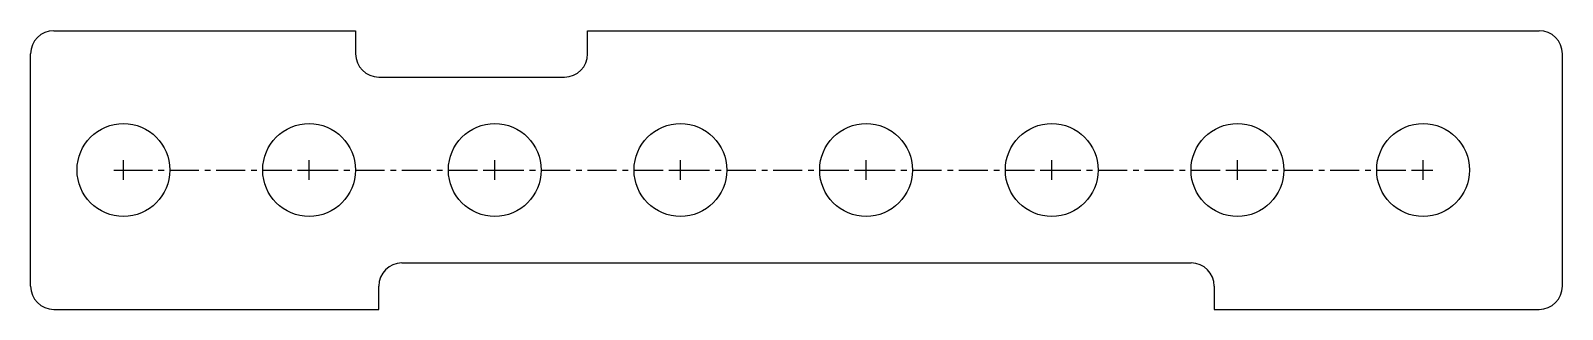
# Model space of a CAD drawing. Header units: millimetres. Extents: x 100 to 430, y 0 to 60.
import ezdxf

# ---------------------------------------------------------------- set-up
doc = ezdxf.new("R2010")
doc.units = ezdxf.units.MM
doc.header["$MEASUREMENT"] = 0
doc.linetypes.add('CENTER', pattern=[2, 1.25, -0.25, 0.25, -0.25])

# ---------------------------------------------------------------- blocks, each defined once
blk = doc.blocks.new('*U6')
blk.add_circle((0, 0), 10)
blk = doc.blocks.new('*U7')
at = {"color": 0, "linetype": 'ByBlock', "lineweight": -2, "transparency": 16777216}
for p in [(120.01, 30.01), (160.01, 30.01), (200.01, 30.01), (240.01, 30.01), (280.01, 30.01), (320.01, 30.01), (360.01, 30.01), (400.01, 30.01)]:
    blk.add_blockref('*U6', p, dxfattribs=at)

msp = doc.modelspace()

# ---------------------------------------------------------------- linework, layer by layer
for p, q in [((105.01, 60.01), (170.01, 60.01)), ((170.01, 60.01), (170.01, 55.01)), ((220.01, 55.01), (220.01, 60.01)), ((220.01, 60.01), (425.01, 60.01)), ((100.01, 30.01), (100.01, 55.01)), ((430.01, 5.01), (430.01, 55.01)), ((175.01, 50.01), (215.01, 50.01)), ((100.01, 5.01), (100.01, 30.01)), ((117.92, 30.01), (122.1, 30.01)), ((120.01, 27.92), (120.01, 32.1)), ((157.92, 30.01), (162.1, 30.01)), ((160.01, 27.92), (160.01, 32.1)), ((197.92, 30.01), (202.1, 30.01)), ((200.01, 27.92), (200.01, 32.1)), ((237.92, 30.01), (242.1, 30.01)), ((240.01, 27.92), (240.01, 32.1)), ((277.92, 30.01), (282.1, 30.01)), ((280.01, 27.92), (280.01, 32.1)), ((317.92, 30.01), (322.1, 30.01)), ((320.01, 27.92), (320.01, 32.1)), ((357.92, 30.01), (362.1, 30.01)), ((360.01, 27.92), (360.01, 32.1)), ((397.92, 30.01), (402.1, 30.01)), ((400.01, 27.92), (400.01, 32.1)), ((180.01, 10.01), (350.01, 10.01)), ((175.01, 0.01), (175.01, 5.01)), ((355.01, 5.01), (355.01, 0.01)), ((105.01, 0.01), (175.01, 0.01)), ((355.01, 0.01), (425.01, 0.01))]:
    msp.add_line(p, q)
at = {"linetype": 'CENTER', "ltscale": 5}
msp.add_line((120.01, 30.01), (400.01, 30.01), dxfattribs=at)
for centre, start, end in [((105.01, 55.01), 90, 180), ((425.01, 55.01), 0, 90), ((175.01, 55.01), 180, 270), ((215.01, 55.01), 270, 0), ((180.01, 5.01), 90, 180), ((350.01, 5.01), 0, 90), ((105.01, 5.01), 180, 270), ((425.01, 5.01), 270, 0)]:
    msp.add_arc(centre, 5, start, end)

# ---------------------------------------------------------------- block references
msp.add_blockref('*U7', (0, 0))

doc.saveas('drawing.dxf')
